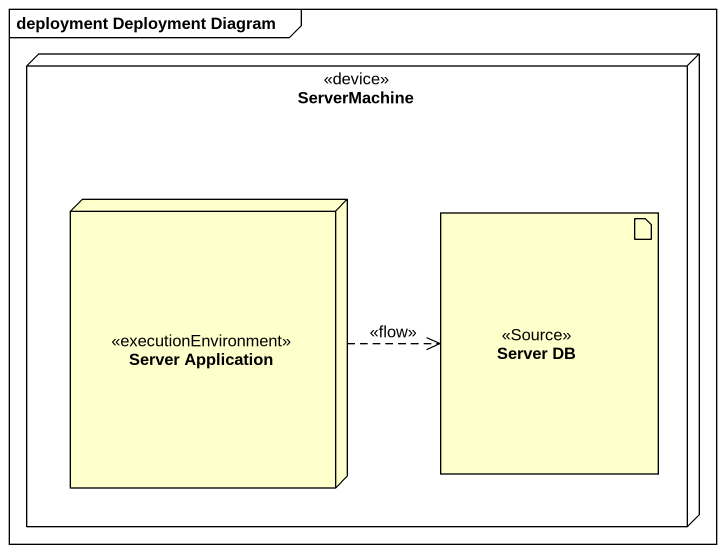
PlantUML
@startuml
mainframe deployment Deployment Diagram
node ServerMachine <<device>> {
  node "Server Application" as Server_Application <<executionEnvironment>>
  artifact "Server DB" as Server_DB <<Source>>
}
Server_Application .right.> Server_DB : <<flow>>
@enduml
